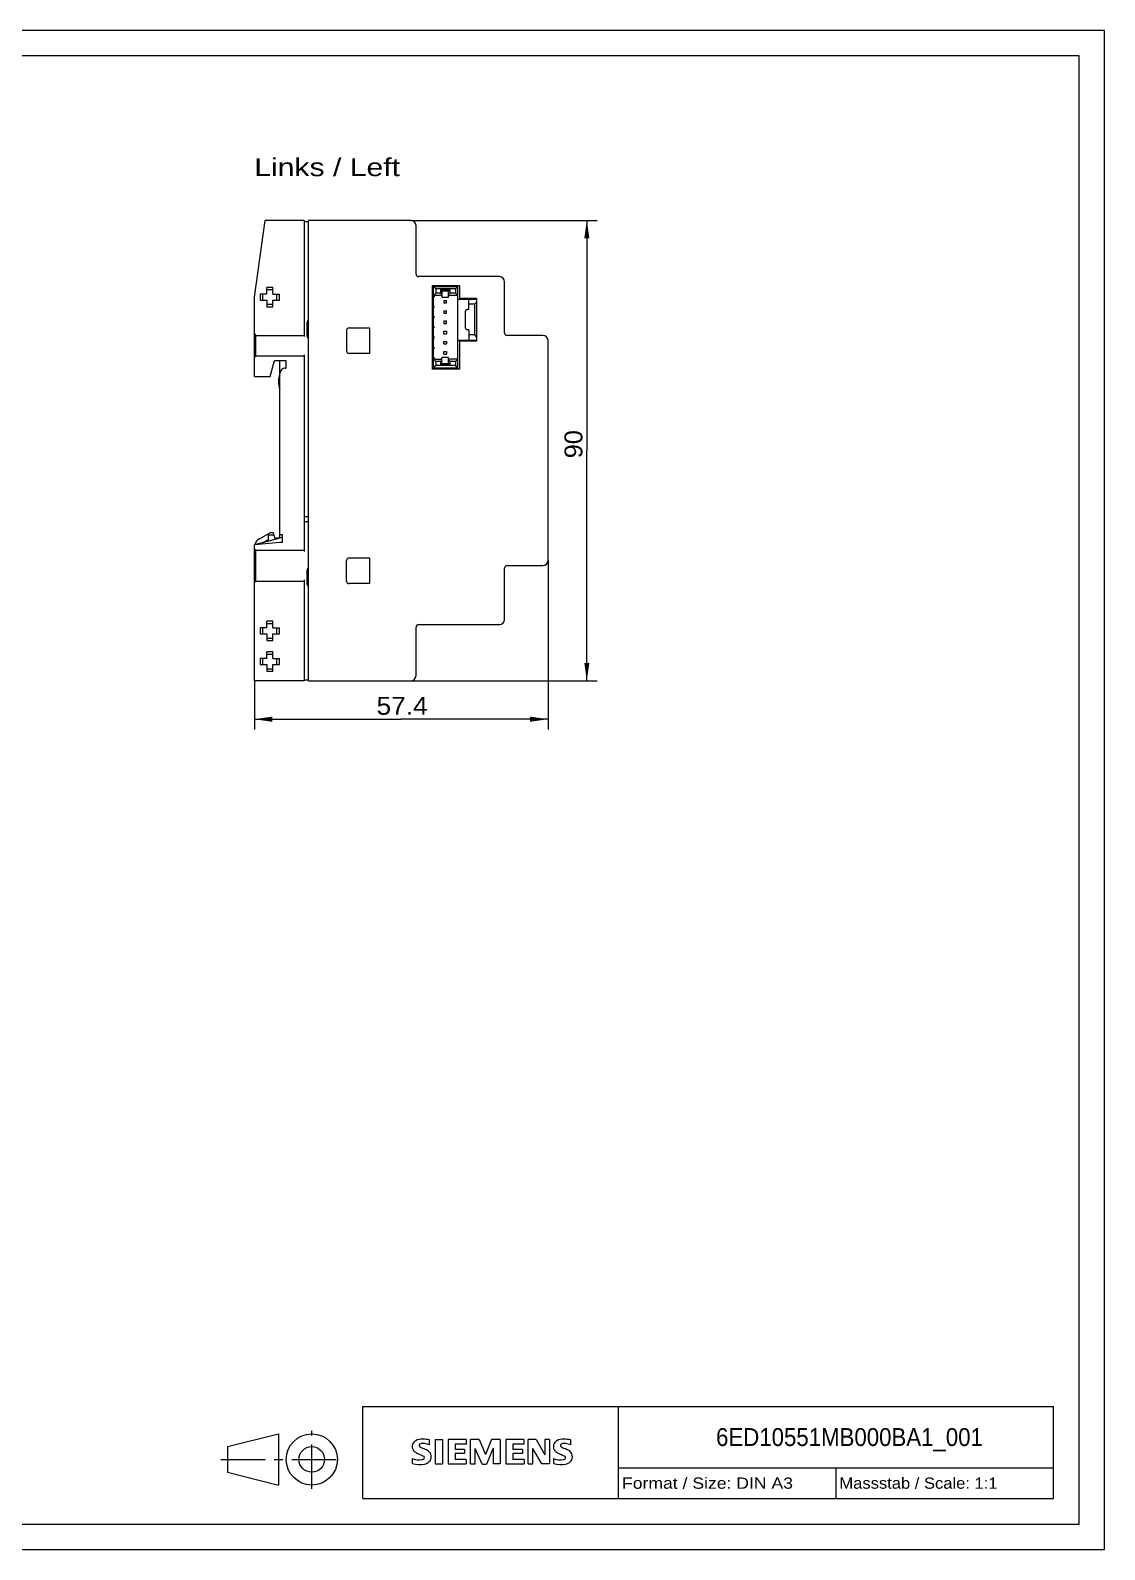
# Model space of a CAD drawing. Extents: x 0 to 420, y 0 to 297.
# Drawn here: x 210 to 420, y 0 to 297 of the extents above; entities that cross this region are included whole.
import ezdxf
from ezdxf.enums import TextEntityAlignment as Align

# ---------------------------------------------------------------- set-up
doc = ezdxf.new("R2010")
doc.units = 0
doc.header["$LTSCALE"] = 23.1
doc.linetypes.add('CENTER', pattern=[0.6, 0.375, -0.075, 0.075, -0.075])
for name, color, linetype in [('11000_LEFT', 7, 'CONTINUOUS'), ('11100_DIM_LEFT', 7, 'CONTINUOUS'), ('11300_LEFT_GERMAN_ENGLISH', 7, 'CONTINUOUS'), ('90000_FRAME', 7, 'CONTINUOUS'), ('91000_TIP', 7, 'CONTINUOUS')]:
    doc.layers.add(name, color=color, linetype=linetype)
doc.dimstyles.get("Standard").update_dxf_attribs({"dimtxt": 2.5, "dimasz": 2.5, "dimexe": 1.25, "dimexo": 0.625, "dimtad": 1, "dimcen": 2.5, "dimazin": 3, "dimtfac": 1, "dimtmove": 0, "dimatfit": 3})

# ---------------------------------------------------------------- blocks, each defined once
blk = doc.blocks.new('*D2')
at = {"layer": '11100_DIM_LEFT', "color": 7, "linetype": 'CONTINUOUS'}
for p, q in [((311.19, 193.36), (311.19, 160.34)), ((253.79, 169.86), (253.79, 160.34)), ((253.79, 162.34), (282.49, 162.34)), ((311.19, 162.34), (282.49, 162.34))]:
    blk.add_line(p, q, dxfattribs=at)
for points in [[(257.29, 162.84), (253.79, 162.34), (257.29, 161.84)], [(307.69, 161.84), (311.19, 162.34), (307.69, 162.84)]]:
    blk.add_solid(points, dxfattribs=at)
blk.add_text('57.4', height=3.5, dxfattribs=at).set_placement((277.67, 163.21), (287.67, 163.21), align=Align.FIT)
blk = doc.blocks.new('*D3')
at = {"layer": '11100_DIM_LEFT', "color": 7, "linetype": 'CONTINUOUS'}
for p, q in [((284.39, 259.86), (320.78, 259.86)), ((318.78, 259.86), (318.78, 214.86)), ((318.78, 169.86), (318.78, 214.86)), ((284.39, 169.86), (320.78, 169.86))]:
    blk.add_line(p, q, dxfattribs=at)
for points in [[(319.28, 256.36), (318.78, 259.86), (318.28, 256.36)], [(318.28, 173.36), (318.78, 169.86), (319.28, 173.36)]]:
    blk.add_solid(points, dxfattribs=at)
blk.add_text('90', height=3.5, rotation=90, dxfattribs=at).set_placement((317.91, 213.35), (317.91, 218.85), align=Align.FIT)

msp = doc.modelspace()

# ---------------------------------------------------------------- linework, layer by layer
at = {"layer": '11000_LEFT', "color": 7, "linetype": 'CONTINUOUS'}
for p, q in [((253.792, 244.856), (255.9, 259.856)), ((263.492, 259.856), (255.9, 259.856)), ((263.492, 259.856), (263.492, 237.156)), ((263.492, 259.656), (264.392, 259.656)), ((264.392, 169.856), (264.392, 259.856)), ((284.392, 259.856), (264.392, 259.856)), ((285.392, 249.356), (285.392, 258.856)), ((256.192, 245.456), (256.192, 246.756)), ((257.392, 246.756), (256.192, 246.756)), ((257.392, 245.456), (257.392, 246.756)), ((301.692, 248.856), (285.892, 248.856)), ((288.592, 230.756), (288.592, 247.156)), ((288.592, 247.156), (293.892, 247.156)), ((288.592, 246.956), (293.592, 246.956)), ((288.792, 245.072), (288.792, 246.956)), ((288.792, 246.956), (289.292, 246.456)), ((293.092, 246.456), (293.592, 246.956)), ((293.592, 230.956), (293.592, 246.956)), ((293.892, 247.156), (293.892, 244.656)), ((302.692, 237.856), (302.692, 247.856)), ((253.792, 229.356), (253.792, 244.856)), ((254.892, 245.456), (254.892, 244.256)), ((256.192, 245.456), (254.892, 245.456)), ((254.892, 244.256), (256.192, 244.256)), ((255.392, 245.456), (255.392, 244.256)), ((257.392, 246.256), (256.192, 246.256)), ((256.192, 244.256), (256.192, 242.956)), ((257.392, 245.456), (258.692, 245.456)), ((257.392, 242.956), (257.392, 244.256)), ((257.392, 244.256), (258.692, 244.256)), ((258.192, 244.256), (258.192, 245.456)), ((258.692, 244.256), (258.692, 245.456)), ((290.242, 245.156), (288.592, 245.156)), ((288.992, 244.956), (288.592, 244.956)), ((289.292, 245.656), (288.792, 245.156)), ((288.792, 245.072), (288.992, 244.956)), ((288.992, 244.956), (288.792, 244.841)), ((288.792, 243.072), (288.792, 244.841)), ((289.292, 246.456), (289.292, 245.656)), ((293.092, 246.456), (289.292, 246.456)), ((290.142, 245.656), (289.292, 245.656)), ((290.142, 246.306), (290.142, 245.656)), ((292.042, 246.306), (290.142, 246.306)), ((290.142, 246.306), (290.442, 246.006)), ((290.142, 245.656), (290.442, 245.356)), ((290.442, 246.006), (290.442, 244.856)), ((291.742, 246.006), (290.442, 246.006)), ((290.442, 244.856), (291.742, 244.856)), ((290.842, 244.206), (290.842, 243.706)), ((290.842, 244.206), (291.342, 244.206)), ((290.842, 243.706), (291.342, 243.706)), ((291.342, 243.706), (291.342, 244.206)), ((292.042, 246.306), (291.742, 246.006)), ((291.742, 244.856), (291.742, 246.006)), ((292.042, 245.656), (291.742, 245.356)), ((293.592, 245.156), (291.942, 245.156)), ((292.042, 245.656), (292.042, 246.306)), ((293.092, 245.656), (292.042, 245.656)), ((293.092, 246.456), (293.092, 245.656)), ((293.092, 245.656), (293.592, 245.156)), ((293.592, 244.456), (297.192, 244.456)), ((293.892, 244.656), (297.192, 244.656)), ((295.692, 242.456), (295.692, 244.456)), ((296.792, 243.456), (297.192, 243.856)), ((297.192, 244.656), (297.192, 236.256)), ((256.192, 243.456), (257.392, 243.456)), ((256.192, 242.956), (257.392, 242.956)), ((288.792, 243.072), (288.992, 242.956)), ((288.992, 242.956), (288.792, 242.841)), ((288.792, 241.072), (288.792, 242.841)), ((288.792, 241.072), (288.992, 240.956)), ((288.992, 240.956), (288.792, 240.841)), ((288.792, 239.072), (288.792, 240.841)), ((290.842, 242.206), (290.842, 241.706)), ((290.842, 242.206), (291.342, 242.206)), ((290.842, 241.706), (291.342, 241.706)), ((291.342, 241.706), (291.342, 242.206)), ((295.092, 238.756), (295.092, 242.156)), ((295.692, 242.456), (295.392, 242.456)), ((296.792, 243.456), (295.692, 243.456)), ((296.792, 243.456), (296.792, 237.456)), ((253.792, 237.656), (254.092, 237.356)), ((264.092, 237.168), (264.092, 239.945)), ((264.392, 239.016), (264.092, 239.016)), ((264.392, 237.813), (264.092, 237.813)), ((271.794, 238.354), (271.794, 234.356)), ((272.292, 238.856), (276.292, 238.856)), ((276.292, 238.856), (276.292, 233.856)), ((288.992, 238.956), (288.792, 239.072)), ((288.792, 238.841), (288.992, 238.956)), ((288.792, 237.072), (288.792, 238.841)), ((290.842, 240.206), (290.842, 239.706)), ((290.842, 240.206), (291.342, 240.206)), ((290.842, 239.706), (291.342, 239.706)), ((290.842, 237.706), (290.842, 238.206)), ((290.842, 238.206), (291.342, 238.206)), ((290.842, 237.706), (291.342, 237.706)), ((291.342, 239.706), (291.342, 240.206)), ((291.342, 238.206), (291.342, 237.706)), ((295.692, 238.456), (295.392, 238.456)), ((295.692, 238.456), (295.692, 236.456)), ((253.792, 236.156), (253.842, 236.106)), ((253.842, 233.556), (253.842, 236.106)), ((254.092, 233.356), (254.092, 237.356)), ((254.092, 237.356), (263.492, 237.356)), ((288.992, 236.956), (288.792, 237.072)), ((288.792, 236.841), (288.992, 236.956)), ((288.792, 235.072), (288.792, 236.841)), ((288.992, 234.956), (288.792, 235.072)), ((288.792, 234.841), (288.992, 234.956)), ((288.792, 233.072), (288.792, 234.841)), ((290.842, 235.706), (290.842, 236.206)), ((290.842, 236.206), (291.342, 236.206)), ((290.842, 235.706), (291.342, 235.706)), ((291.342, 236.206), (291.342, 235.706)), ((293.592, 236.456), (297.192, 236.456)), ((293.892, 236.256), (293.892, 230.756)), ((297.192, 236.256), (293.892, 236.256)), ((296.792, 237.456), (295.692, 237.456)), ((296.792, 237.456), (297.192, 237.056)), ((310.192, 237.356), (303.192, 237.356)), ((311.192, 193.356), (311.192, 236.356)), ((253.792, 233.056), (254.092, 233.356)), ((253.819, 233.355), (253.792, 233.256)), ((253.836, 233.455), (253.819, 233.355)), ((253.842, 233.556), (253.836, 233.455)), ((254.092, 233.356), (263.492, 233.356)), ((256.853, 229.356), (257.742, 232.456)), ((257.742, 232.456), (259.992, 232.456)), ((258.792, 197.726), (258.792, 232.456)), ((259.992, 230.956), (259.992, 232.456)), ((263.492, 233.556), (263.492, 195.156)), ((276.292, 233.856), (272.292, 233.856)), ((288.992, 232.956), (288.592, 232.956)), ((288.592, 232.756), (290.242, 232.756)), ((288.992, 232.956), (288.792, 233.072)), ((288.792, 232.841), (288.992, 232.956)), ((288.792, 230.956), (288.792, 232.841)), ((289.292, 232.256), (288.792, 232.756)), ((289.292, 232.256), (289.292, 231.456)), ((290.142, 232.256), (289.292, 232.256)), ((290.142, 232.256), (290.442, 232.556)), ((290.142, 232.256), (290.142, 231.606)), ((290.142, 231.606), (290.442, 231.906)), ((290.442, 231.906), (290.442, 233.056)), ((291.742, 233.056), (290.442, 233.056)), ((290.442, 231.906), (291.742, 231.906)), ((290.842, 233.706), (290.842, 234.206)), ((290.842, 234.206), (291.342, 234.206)), ((290.842, 233.706), (291.342, 233.706)), ((291.342, 234.206), (291.342, 233.706)), ((291.742, 231.906), (291.742, 233.056)), ((292.042, 232.256), (291.742, 232.556)), ((292.042, 231.606), (291.742, 231.906)), ((293.592, 232.756), (291.942, 232.756)), ((292.042, 231.606), (292.042, 232.256)), ((293.092, 232.256), (292.042, 232.256)), ((293.092, 232.256), (293.592, 232.756)), ((293.092, 232.256), (293.092, 231.456)), ((253.792, 229.356), (256.853, 229.356)), ((259.792, 230.956), (259.992, 230.956)), ((293.592, 230.956), (288.592, 230.956)), ((293.892, 230.756), (288.592, 230.756)), ((288.792, 230.956), (289.292, 231.456)), ((293.092, 231.456), (289.292, 231.456)), ((290.142, 231.606), (292.042, 231.606)), ((293.592, 230.956), (293.092, 231.456)), ((263.492, 201.979), (264.392, 201.979)), ((264.392, 200.906), (263.492, 200.906)), ((259.292, 197.856), (253.792, 196.419)), ((258.792, 196.856), (253.792, 196.419)), ((253.792, 169.856), (253.792, 196.419)), ((254.792, 197.612), (256.947, 198.856)), ((255.497, 196.865), (256.292, 197.323)), ((256.292, 197.323), (256.347, 197.346)), ((256.347, 197.346), (256.399, 197.349)), ((256.399, 197.349), (256.439, 197.334)), ((256.439, 197.334), (256.468, 197.303)), ((256.468, 197.303), (256.485, 197.262)), ((256.485, 197.262), (256.492, 197.208)), ((256.492, 198.594), (256.492, 197.125)), ((256.492, 198.556), (256.503, 198.49)), ((256.503, 198.49), (256.533, 198.434)), ((256.533, 198.434), (256.578, 198.392)), ((256.578, 198.392), (256.634, 198.365)), ((256.634, 198.365), (256.692, 198.356)), ((256.692, 198.356), (257.581, 198.356)), ((256.947, 198.856), (257.447, 198.856)), ((257.447, 198.856), (257.742, 197.756)), ((258.742, 197.756), (257.742, 197.756)), ((258.742, 197.713), (258.742, 197.756)), ((259.292, 198.356), (258.792, 198.356)), ((259.292, 196.856), (258.792, 196.856)), ((259.292, 196.856), (259.292, 198.356)), ((253.792, 195.656), (254.092, 195.356)), ((254.092, 189.356), (254.092, 195.356)), ((254.092, 195.356), (263.492, 195.356)), ((271.792, 189.356), (271.792, 193.356)), ((272.292, 193.856), (276.292, 193.856)), ((276.292, 193.856), (276.292, 188.856)), ((264.092, 188.656), (264.092, 191.556)), ((302.692, 181.856), (302.692, 191.856)), ((303.192, 192.356), (310.192, 192.356)), ((253.792, 189.056), (254.092, 189.356)), ((254.092, 189.356), (263.492, 189.356)), ((263.492, 189.556), (263.492, 169.856)), ((264.392, 188.696), (264.092, 188.696)), ((276.292, 188.856), (272.292, 188.856)), ((257.392, 181.506), (256.192, 181.506)), ((256.192, 180.206), (256.192, 181.506)), ((257.392, 180.206), (257.392, 181.506)), ((254.892, 180.206), (254.892, 179.006)), ((256.192, 180.206), (254.892, 180.206)), ((254.892, 179.006), (256.192, 179.006)), ((255.392, 180.206), (255.392, 179.006)), ((257.392, 181.006), (256.192, 181.006)), ((256.192, 179.006), (256.192, 177.706)), ((256.192, 178.206), (257.392, 178.206)), ((257.392, 180.206), (258.692, 180.206)), ((257.392, 179.006), (258.692, 179.006)), ((257.392, 177.706), (257.392, 179.006)), ((258.192, 179.006), (258.192, 180.206)), ((258.692, 179.006), (258.692, 180.206)), ((285.392, 170.856), (285.392, 180.356)), ((285.892, 180.856), (301.692, 180.856)), ((256.192, 177.706), (257.392, 177.706)), ((257.392, 175.506), (256.192, 175.506)), ((256.192, 174.206), (256.192, 175.506)), ((257.392, 174.206), (257.392, 175.506)), ((256.192, 174.206), (254.892, 174.206)), ((254.892, 174.206), (254.892, 173.006)), ((254.892, 173.006), (256.192, 173.006)), ((255.392, 174.206), (255.392, 173.006)), ((257.392, 175.006), (256.192, 175.006)), ((256.192, 173.006), (256.192, 171.706)), ((257.392, 174.206), (258.692, 174.206)), ((257.392, 173.006), (258.692, 173.006)), ((257.392, 171.706), (257.392, 173.006)), ((258.192, 173.006), (258.192, 174.206)), ((258.692, 173.006), (258.692, 174.206)), ((263.492, 169.856), (253.792, 169.856)), ((256.192, 172.206), (257.392, 172.206)), ((256.192, 171.706), (257.392, 171.706)), ((263.492, 170.056), (264.392, 170.056)), ((264.392, 169.856), (284.392, 169.856))]:
    msp.add_line(p, q, dxfattribs=at)
for centre, radius, start, end in [((284.392, 258.856), 1, 0, 90), ((285.892, 249.356), 0.5, 180, 270.00304), ((301.692, 247.856), 1, 0, 90), ((290.242, 245.356), 0.2, 270, 360), ((291.942, 245.356), 0.2, 180, 270), ((295.392, 242.156), 0.3, 90, 180), ((264.453, 239.945), 0.361, 100.17382, 180), ((272.292, 238.356), 0.5, 90, 180), ((295.392, 238.756), 0.3, 180, 270), ((303.192, 237.856), 0.5, 180, 270), ((264.453, 237.168), 0.361, 180, 259.82618), ((310.192, 236.356), 1, 0, 90), ((272.292, 234.356), 0.5, 180, 270), ((290.242, 232.556), 0.2, 0, 90), ((291.942, 232.556), 0.2, 90, 180), ((262.492, 228.356), 4, 158.06115, 201.93885), ((259.792, 229.956), 1, 90, 180), ((255.792, 195.88), 2, 120, 163.51781), ((272.292, 193.356), 0.5, 90, 180), ((310.192, 193.356), 1, 270, 360), ((264.392, 191.556), 0.3, 90, 180), ((303.192, 191.856), 0.5, 90, 180.00304), ((264.392, 188.656), 0.3, 180, 270), ((272.292, 189.356), 0.5, 180, 270), ((301.692, 181.856), 1, 270, 360), ((285.892, 180.356), 0.5, 90, 180.00304), ((284.392, 170.856), 1, 270, 360)]:
    msp.add_arc(centre, radius, start, end, dxfattribs=at)
at = {"layer": '90000_FRAME', "color": 7, "linetype": 'CONTINUOUS'}
for p, q in [((420, 297), (0, 297)), ((420, 0), (420, 297)), ((415, 292), (5, 292)), ((415, 5), (415, 292)), ((275, 28), (410, 28)), ((275, 10), (275, 28)), ((325, 10), (325, 28)), ((410, 10), (410, 28)), ((284.895, 20.916), (285.169, 21.19)), ((288.03, 20.499), (288.03, 21.449)), ((289.124, 21.497), (290.55, 21.497)), ((289.124, 21.497), (289.124, 16.744)), ((290.55, 21.497), (290.55, 16.744)), ((295.16, 21.497), (291.643, 21.497)), ((291.643, 21.497), (291.643, 16.744)), ((295.16, 21.497), (295.16, 20.618)), ((297.727, 21.497), (296.016, 21.497)), ((296.016, 16.744), (296.016, 21.497)), ((297.727, 21.497), (298.963, 18.597)), ((300.151, 21.497), (298.963, 18.597)), ((301.862, 21.497), (300.151, 21.497)), ((301.862, 21.497), (301.862, 16.744)), ((306.473, 21.497), (302.956, 21.497)), ((302.956, 21.497), (302.956, 16.744)), ((306.473, 21.497), (306.473, 20.618)), ((308.85, 21.497), (307.305, 21.497)), ((307.305, 16.744), (307.305, 21.497)), ((308.85, 21.497), (310.537, 18.55)), ((311.488, 21.497), (310.537, 21.497)), ((310.537, 21.497), (310.537, 18.55)), ((311.488, 21.497), (311.488, 16.744)), ((315.623, 20.499), (315.623, 21.449)), ((295.16, 20.618), (293.021, 20.618)), ((293.021, 20.618), (293.021, 19.548)), ((294.875, 19.548), (293.021, 19.548)), ((294.875, 18.764), (293.021, 18.764)), ((293.021, 18.764), (293.021, 17.647)), ((294.875, 19.548), (294.875, 18.764)), ((298.297, 16.696), (296.966, 19.786)), ((296.966, 16.744), (296.966, 19.786)), ((300.484, 19.833), (299.153, 16.696)), ((300.484, 19.833), (300.484, 16.744)), ((306.473, 20.618), (304.334, 20.618)), ((304.334, 20.618), (304.334, 19.548)), ((306.188, 19.548), (304.334, 19.548)), ((306.188, 18.764), (304.334, 18.764)), ((304.334, 18.764), (304.334, 17.647)), ((306.188, 19.548), (306.188, 18.764)), ((309.967, 16.744), (308.255, 19.786)), ((308.255, 16.744), (308.255, 19.786)), ((284.703, 16.839), (284.703, 17.789)), ((289.124, 16.744), (290.55, 16.744)), ((291.643, 16.744), (295.208, 16.744)), ((295.208, 17.647), (293.021, 17.647)), ((295.208, 17.647), (295.208, 16.744)), ((296.016, 16.744), (296.966, 16.744)), ((298.297, 16.696), (299.153, 16.696)), ((301.862, 16.744), (300.484, 16.744)), ((302.956, 16.744), (306.52, 16.744)), ((306.52, 17.647), (304.334, 17.647)), ((306.52, 17.647), (306.52, 16.744)), ((307.305, 16.744), (308.255, 16.744)), ((311.488, 16.744), (309.967, 16.744)), ((312.296, 16.839), (312.296, 17.789)), ((325, 16), (410, 16)), ((367.5, 10), (367.5, 16)), ((275, 10), (410, 10)), ((5, 5), (415, 5)), ((0, 0), (420, 0))]:
    msp.add_line(p, q, dxfattribs=at)
for centre, radius, start, end in [((285.795, 20.25), 1.12, 142.81392, 167.1523), ((286.14, 19.943), 1.581, 121.21409, 141.52548), ((286.52, 19.254), 2.367, 86.2218, 120.42726), ((286.251, 12.558), 9.068, 78.6827, 87.31476), ((313.387, 20.25), 1.12, 142.81392, 167.1523), ((313.733, 19.943), 1.581, 121.21409, 141.52548), ((314.112, 19.254), 2.367, 86.2218, 120.42726), ((313.844, 12.558), 9.068, 78.6827, 87.31476), ((285.963, 20.142), 1.309, 164.19749, 195.80251), ((285.9, 20.102), 1.239, 194.79522, 225.71765), ((286.504, 20.808), 2.166, 227.31193, 242.70403), ((290.359, 28.342), 10.629, 242.86201, 247.1042), ((286.307, 20.368), 0.303, 154.44003, 221.82017), ((286.386, 20.289), 0.41, 102.82878, 149.22596), ((286.717, 20.754), 0.866, 222.77604, 239.03624), ((279.564, 2.549), 17.332, 65.34147, 67.39978), ((287.619, 22.35), 2.699, 240.0482, 251.37797), ((286.803, 18.546), 2.202, 84.04001, 103.34277), ((284.21, 13.424), 6.859, 59.90203, 68.20365), ((286.692, 17.976), 0.34, 305.50322, 72.46529), ((286.463, 16.129), 4.642, 70.26259, 82.95242), ((286.886, 18.062), 1.505, 25.95629, 59.48348), ((286.958, 18.14), 1.406, 335.3868, 24.39151), ((313.555, 20.142), 1.309, 164.19749, 195.80251), ((313.493, 20.102), 1.239, 194.79522, 225.71765), ((314.097, 20.808), 2.166, 227.31193, 242.70403), ((317.952, 28.342), 10.629, 242.86201, 247.1042), ((313.9, 20.368), 0.303, 154.44003, 221.82017), ((313.979, 20.289), 0.41, 102.82878, 149.22596), ((314.31, 20.754), 0.866, 222.77604, 239.03624), ((307.156, 2.549), 17.332, 65.34147, 67.39978), ((315.212, 22.35), 2.699, 240.0482, 251.37797), ((314.396, 18.546), 2.202, 84.04001, 103.34277), ((311.803, 13.424), 6.859, 59.90203, 68.20365), ((314.285, 17.976), 0.34, 305.50322, 72.46529), ((314.055, 16.129), 4.642, 70.26259, 82.95242), ((314.479, 18.062), 1.505, 25.95629, 59.48348), ((314.551, 18.14), 1.406, 335.3868, 24.39151), ((285.948, 20.801), 3.259, 247.53002, 280.75795), ((286.126, 21.378), 4.757, 252.59392, 280.98166), ((286.408, 18.701), 1.112, 277.71, 295.68849), ((286.581, 18.76), 2.101, 282.40584, 311.86444), ((286.954, 18.193), 1.433, 315.89046, 333.52293), ((313.541, 20.801), 3.259, 247.53002, 280.75795), ((313.719, 21.378), 4.757, 252.59392, 280.98166), ((314, 18.701), 1.112, 277.71, 295.68849), ((314.174, 18.76), 2.101, 282.40584, 311.86444), ((314.546, 18.193), 1.433, 315.89046, 333.52293)]:
    msp.add_arc(centre, radius, start, end, dxfattribs=at)
at = {"layer": '91000_TIP', "color": 7, "linetype": 'CONTINUOUS'}
for p, q in [((248.508, 20.129), (258.508, 22.629)), ((258.508, 22.629), (258.508, 12.629)), ((248.508, 20.129), (248.508, 15.129)), ((248.508, 15.129), (258.508, 12.629))]:
    msp.add_line(p, q, dxfattribs=at)
at = {"layer": '91000_TIP', "color": 7, "linetype": 'CENTER'}
for p, q in [((265.008, 11.907), (265.008, 23.191)), ((247.229, 17.629), (270.831, 17.629))]:
    msp.add_line(p, q, dxfattribs=at)
at = {"layer": '91000_TIP', "color": 7, "linetype": 'CONTINUOUS'}
for radius in [5, 2.5]:
    msp.add_circle((265.008, 17.629), radius, dxfattribs=at)

# ---------------------------------------------------------------- texts
at = {"layer": '11300_LEFT_GERMAN_ENGLISH', "color": 7, "linetype": 'CONTINUOUS'}
msp.add_text('Links / Left', height=3.5, dxfattribs=at).set_placement((253.76, 268.505), (282.26, 268.505), align=Align.FIT)
at = {"layer": '90000_FRAME', "color": 7, "linetype": 'CONTINUOUS'}
for s, height, p, p2 in [('6ED10551MB000BA1_001', 3.5, (344.042, 20.25), (396.208, 20.25)), ('Format / Size: DIN A3', 2.2, (325.66, 11.9), (359.079, 11.9)), ('Massstab / Scale: 1:1', 2.2, (368.16, 11.9), (399.065, 11.9))]:
    msp.add_text(s, height=height, dxfattribs=at).set_placement(p, p2, align=Align.FIT)

# ---------------------------------------------------------------- dimensions: what is measured, and where the dimension line sits
at = {"layer": '11100_DIM_LEFT', "color": 7, "linetype": 'CONTINUOUS'}
dim = msp.add_linear_dim(base=(318.782, 259.856), p1=(284.392, 169.856), p2=(284.392, 259.856), angle=90, dimstyle='Standard', dxfattribs=at)
dim.commit()
dim.dimension.update_dxf_attribs({"geometry": '*D3', "text_midpoint": (316.157, 216.101), "dimtype": 128})
dim = msp.add_linear_dim(base=(311.192, 162.336), p1=(253.792, 169.856), p2=(311.192, 193.356), dimstyle='Standard', dxfattribs=at)
dim.commit()
dim.dimension.update_dxf_attribs({"geometry": '*D2', "text_midpoint": (282.671, 164.961), "dimtype": 128})

doc.saveas('drawing.dxf')
